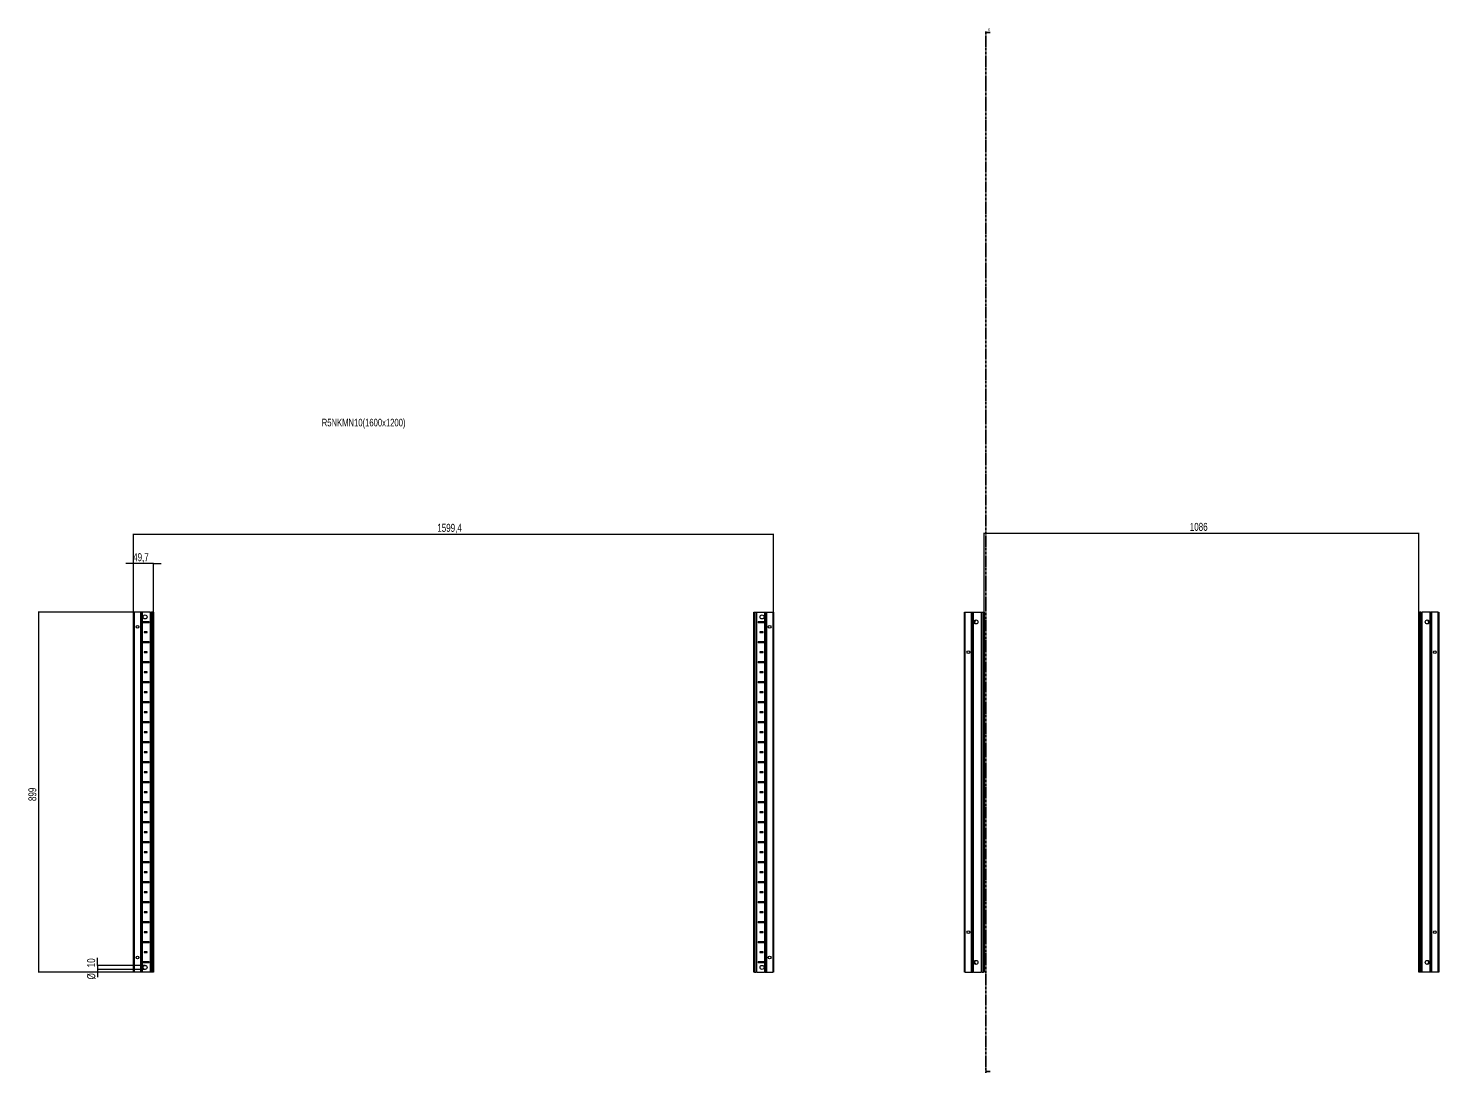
# Model space of a CAD drawing. Header units: millimetres. Extents: x -199 to 5683, y -2447 to 1507.
# Drawn here: x -199 to 3326, y -1104 to 1507 of the extents above; entities that cross this region are included whole.
import ezdxf

# ---------------------------------------------------------------- set-up
doc = ezdxf.new("R2010")
doc.units = ezdxf.units.MM
doc.linetypes.add('CENTER', pattern=[10.16, 6.35, -1.27, 1.27, -1.27])
doc.layers.add('FORMAT', color=7, linetype='Continuous')
doc.styles.add('SLDTEXTSTYLE0', font='TXT', dxfattribs={"width": 0.75})
doc.dimstyles.new('SLDDIMSTYLE0', dxfattribs={"dimtxt": 20, "dimasz": 10, "dimexe": 0, "dimexo": 0.0625, "dimgap": 5, "dimtad": 2, "dimdec": 1, "dimrnd": 1e-09, "dimzin": 12, "dimdsep": 46, "dimtxsty": 'SLDTEXTSTYLE0', "dimsah": 1, "dimcen": 0.09, "dimadec": 0, "dimazin": 3, "dimtfac": 1, "dimtofl": 0, "dimtmove": 0, "dimatfit": 3, "dimfxl": 0, "dimfrac": 2, "dimtolj": 1, "dimtzin": 12, "dimarcsym": 0})
doc.dimstyles.new('SLDDIMSTYLE1', dxfattribs={"dimtxt": 20, "dimasz": 10, "dimexe": 0, "dimexo": 0.0625, "dimgap": 5, "dimtad": 2, "dimdec": 1, "dimrnd": 1e-09, "dimzin": 12, "dimdsep": 46, "dimtxsty": 'SLDTEXTSTYLE0', "dimsah": 1, "dimcen": 0.09, "dimadec": 0, "dimazin": 3, "dimtfac": 1, "dimtmove": 0, "dimatfit": 0, "dimfxl": 0, "dimfrac": 2, "dimtolj": 1, "dimtzin": 12, "dimarcsym": 0})

# ---------------------------------------------------------------- blocks, each defined once
blk = doc.blocks.new('_D')
at = {"layer": 'FORMAT'}
for p, q in [((86.4, 47.2), (-174.2, 47.2)), ((-173.2, 47.2), (-173.2, -851.8)), ((86.4, -851.8), (-174.2, -851.8))]:
    blk.add_line(p, q, dxfattribs=at)
for points in [[(-173.2, 47.2), (-174.7, 37.2), (-171.6, 37.2)], [(-173.2, -851.8), (-171.6, -841.8), (-174.7, -841.8)]]:
    blk.add_solid(points, dxfattribs=at)
at = {"layer": 'FORMAT', "insert": (-198.9, -424.5), "char_height": 20, "attachment_point": 1, "rotation": 90, "style": 'SLDTEXTSTYLE0'}
blk.add_mtext('899', dxfattribs=at)
blk = doc.blocks.new('_D_1')
at = {"layer": 'FORMAT'}
for p, q in [((64, 47.2), (64, 243.6)), ((64, 242.6), (1663.4, 242.6)), ((1663.4, 47.2), (1663.4, 243.6))]:
    blk.add_line(p, q, dxfattribs=at)
for points in [[(64, 242.6), (74, 241.1), (74, 244.2)], [(1663.4, 242.6), (1653.4, 244.2), (1653.4, 241.1)]]:
    blk.add_solid(points, dxfattribs=at)
at = {"layer": 'FORMAT', "insert": (823, 268.4), "char_height": 20, "attachment_point": 1, "style": 'SLDTEXTSTYLE0'}
blk.add_mtext('1599,4', dxfattribs=at)
blk = doc.blocks.new('_D_2')
at = {"layer": 'FORMAT'}
for p, q in [((64, 169.2), (44.7, 169.2)), ((64, 47.2), (64, 170.2)), ((113.7, 169.2), (64, 169.2)), ((113.7, 47.2), (113.7, 170.2)), ((113.7, 169.2), (132.9, 169.2))]:
    blk.add_line(p, q, dxfattribs=at)
for points in [[(64, 169.2), (54, 170.7), (54, 167.7)], [(113.7, 169.2), (123.7, 167.7), (123.7, 170.7)]]:
    blk.add_solid(points, dxfattribs=at)
at = {"layer": 'FORMAT', "insert": (63, 195), "char_height": 20, "attachment_point": 1, "style": 'SLDTEXTSTYLE0'}
blk.add_mtext('49,7', dxfattribs=at)
blk = doc.blocks.new('_D_3')
at = {"layer": 'FORMAT'}
for p, q in [((92.8, -835.3), (-27, -835.3)), ((92.8, -845.3), (-27, -845.3)), ((-26, -835.3), (-26, -816.1)), ((-26, -835.3), (-26, -845.3)), ((-26, -845.3), (-26, -864.5))]:
    blk.add_line(p, q, dxfattribs=at)
for points in [[(-26, -835.3), (-24.5, -825.3), (-27.6, -825.3)], [(-26, -845.3), (-27.6, -855.3), (-24.5, -855.3)]]:
    blk.add_solid(points, dxfattribs=at)
at = {"layer": 'FORMAT', "char_height": 20, "attachment_point": 1, "rotation": 90, "style": 'SLDTEXTSTYLE0'}
for s, insert in [('10', (-52.1, -840)), ('%%c', (-51.8, -870.2))]:
    blk.add_mtext(s, dxfattribs=dict(at, insert=insert))
blk = doc.blocks.new('_D_4')
at = {"layer": 'FORMAT'}
for p, q in [((2190, 47.2), (2190, 246)), ((2190, 245), (3276, 245)), ((3276, 47.2), (3276, 246))]:
    blk.add_line(p, q, dxfattribs=at)
for points in [[(2190, 245), (2200, 243.5), (2200, 246.5)], [(3276, 245), (3266, 246.5), (3266, 243.5)]]:
    blk.add_solid(points, dxfattribs=at)
at = {"layer": 'FORMAT', "insert": (2703.4, 270.8), "char_height": 20, "attachment_point": 1, "style": 'SLDTEXTSTYLE0'}
blk.add_mtext('1086', dxfattribs=at)

msp = doc.modelspace()

# ---------------------------------------------------------------- linework, layer by layer
at = {"color": 7, "linetype": 'CENTER', "lineweight": 35}
msp.add_line((2193.73, 1499.09), (2193.73, -1103.67), dxfattribs=at)
at = {"color": 7, "linetype": 'Continuous', "lineweight": 35}
for p, q in [((2204.37, 1496.09), (2193.73, 1496.09)), ((2204.37, -1100.67), (2193.73, -1100.67))]:
    msp.add_line(p, q, dxfattribs=at)
at = {"color": 7, "linetype": 'Continuous', "lineweight": 25}
for p, q in [((63.98, -851.79), (63.98, 47.21)), ((63.98, 47.21), (65.98, 47.21)), ((81.33, 47.21), (65.98, 47.21)), ((81.33, 47.21), (81.98, 47.21)), ((81.98, -851.79), (81.98, 47.21)), ((81.98, 47.21), (82.56, 47.21)), ((83.77, 47.21), (82.56, 47.21)), ((83.77, -851.79), (83.77, 47.21)), ((83.8, 47.21), (83.77, 47.21)), ((83.8, -851.79), (83.8, 47.21)), ((85.01, 47.21), (83.8, 47.21)), ((85.01, 47.21), (86.42, 47.21)), ((105.83, 47.21), (86.42, 47.21)), ((105.83, 47.21), (106.48, 47.21)), ((106.48, -851.79), (106.48, 47.21)), ((106.48, 47.21), (108.48, 47.21)), ((111.68, 47.21), (108.48, 47.21)), ((111.68, 47.21), (113.68, 47.21)), ((113.68, 47.21), (113.68, -851.79)), ((1613.68, -851.79), (1613.68, 47.21)), ((1613.68, 47.21), (1615.68, 47.21)), ((1615.68, 47.21), (1618.88, 47.21)), ((1618.88, 47.21), (1620.88, 47.21)), ((1620.88, 47.21), (1620.88, -851.79)), ((1620.88, 47.21), (1621.53, 47.21)), ((1621.53, 47.21), (1640.93, 47.21)), ((1640.93, 47.21), (1642.34, 47.21)), ((1642.34, 47.21), (1643.55, 47.21)), ((1643.55, 47.21), (1643.55, -851.79)), ((1643.55, 47.21), (1643.58, 47.21)), ((1643.58, 47.21), (1643.58, -851.79)), ((1643.58, 47.21), (1644.79, 47.21)), ((1644.79, 47.21), (1645.38, 47.21)), ((1645.38, 47.21), (1645.38, -851.79)), ((1645.38, 47.21), (1646.03, 47.21)), ((1646.03, 47.21), (1661.38, 47.21)), ((1661.38, 47.21), (1663.38, 47.21)), ((1663.38, 47.21), (1663.38, -851.79)), ((2140.3, -851.79), (2140.3, 47.21)), ((2140.3, 47.21), (2142.3, 47.21)), ((2142.3, 47.21), (2157.65, 47.21)), ((2157.65, 47.21), (2158.3, 47.21)), ((2158.3, 23.46), (2158.3, 47.21)), ((2158.3, 47.21), (2158.88, 47.21)), ((2158.88, 47.21), (2160.09, 47.21)), ((2160.09, 47.21), (2160.09, -851.79)), ((2160.09, 47.21), (2160.12, 47.21)), ((2160.12, 47.21), (2160.12, -851.79)), ((2160.12, 47.21), (2161.33, 47.21)), ((2161.33, 47.21), (2162.74, 47.21)), ((2162.74, 47.21), (2182.15, 47.21)), ((2182.15, 47.21), (2182.8, 47.21)), ((2182.8, -851.79), (2182.8, 47.21)), ((2182.8, 47.21), (2184.8, 47.21)), ((2184.8, 47.21), (2188, 47.21)), ((2188, 47.21), (2190, 47.21)), ((2190, 47.21), (2190, -851.79)), ((3276, -851.79), (3276, 47.21)), ((3276, 47.21), (3278, 47.21)), ((3281.2, 47.21), (3278, 47.21)), ((3281.2, 47.21), (3283.2, 47.21)), ((3283.2, 47.21), (3283.2, -851.79)), ((3283.2, 47.21), (3283.85, 47.21)), ((3303.25, 47.21), (3283.85, 47.21)), ((3303.25, 47.21), (3304.66, 47.21)), ((3305.87, 47.21), (3304.66, 47.21)), ((3305.87, -851.79), (3305.87, 47.21)), ((3305.9, 47.21), (3305.87, 47.21)), ((3305.9, -851.79), (3305.9, 47.21)), ((3307.11, 47.21), (3305.9, 47.21)), ((3307.11, 47.21), (3307.7, 47.21)), ((3307.7, 47.21), (3307.7, 23.46)), ((3307.7, 47.21), (3308.35, 47.21)), ((3323.7, 47.21), (3308.35, 47.21)), ((3323.7, 47.21), (3325.7, 47.21)), ((3325.7, 47.21), (3325.7, -851.79)), ((85.93, 23.35), (85.93, 22.06)), ((86.58, 22.71), (85.93, 23.35)), ((86.58, 22.71), (85.93, 22.06)), ((102.83, 23.46), (86.42, 23.46)), ((86.42, 21.96), (102.83, 21.96)), ((102.08, 22.71), (86.58, 22.71)), ((102.08, 22.71), (102.83, 23.46)), ((102.08, 22.71), (102.83, 21.96)), ((102.83, 21.96), (102.83, 23.46)), ((1625.28, 22.71), (1624.53, 23.46)), ((1640.93, 23.46), (1624.53, 23.46)), ((1624.53, 23.46), (1624.53, 21.96)), ((1625.28, 22.71), (1624.53, 21.96)), ((1624.53, 21.96), (1640.93, 21.96)), ((1625.28, 22.71), (1640.78, 22.71)), ((1640.78, 22.71), (1641.42, 23.35)), ((1640.78, 22.71), (1641.42, 22.06)), ((1641.42, 22.06), (1641.42, 23.35)), ((2158.36, 23.35), (2158.3, 23.46)), ((2158.3, 23.46), (2158.3, 21.96)), ((2158.3, 21.96), (2158.36, 22.06)), ((2158.3, -26.54), (2158.3, 21.96)), ((2158.36, 22.06), (2158.36, 23.35)), ((2168.35, 27.73), (2168.35, 28.14)), ((3297.65, 28.14), (3297.65, 27.73)), ((3307.7, 23.46), (3307.63, 23.35)), ((3307.63, 23.35), (3307.63, 22.06)), ((3307.63, 22.06), (3307.7, 21.96)), ((3307.7, 21.96), (3307.7, 23.46)), ((3307.7, 21.96), (3307.7, -26.54)), ((85.93, -26.65), (85.93, -27.94)), ((86.58, -27.29), (85.93, -26.65)), ((86.58, -27.29), (85.93, -27.94)), ((102.83, -26.54), (86.42, -26.54)), ((86.42, -28.04), (102.83, -28.04)), ((102.08, -27.29), (86.58, -27.29)), ((98.33, -1.54), (90.33, -1.54)), ((90.33, -1.54), (90.33, -3.04)), ((91.08, -2.29), (90.33, -1.54)), ((91.08, -2.29), (90.33, -3.04)), ((90.33, -3.04), (98.33, -3.04)), ((97.58, -2.29), (91.08, -2.29)), ((97.58, -2.29), (98.33, -1.54)), ((97.58, -2.29), (98.33, -3.04)), ((98.33, -3.04), (98.33, -1.54)), ((102.08, -27.29), (102.83, -26.54)), ((102.08, -27.29), (102.83, -28.04)), ((102.83, -28.04), (102.83, -26.54)), ((1625.28, -27.29), (1624.53, -26.54)), ((1640.93, -26.54), (1624.53, -26.54)), ((1624.53, -26.54), (1624.53, -28.04)), ((1625.28, -27.29), (1624.53, -28.04)), ((1624.53, -28.04), (1640.93, -28.04)), ((1625.28, -27.29), (1640.78, -27.29)), ((1629.78, -2.29), (1629.03, -1.54)), ((1629.03, -1.54), (1629.03, -3.04)), ((1637.03, -1.54), (1629.03, -1.54)), ((1629.78, -2.29), (1629.03, -3.04)), ((1629.03, -3.04), (1637.03, -3.04)), ((1629.78, -2.29), (1636.28, -2.29)), ((1636.28, -2.29), (1637.03, -1.54)), ((1636.28, -2.29), (1637.03, -3.04)), ((1637.03, -3.04), (1637.03, -1.54)), ((1640.78, -27.29), (1641.42, -26.65)), ((1640.78, -27.29), (1641.42, -27.94)), ((1641.42, -27.94), (1641.42, -26.65)), ((2158.36, -26.65), (2158.3, -26.54)), ((2158.3, -26.54), (2158.3, -28.04)), ((2158.3, -28.04), (2158.36, -27.94)), ((2158.3, -76.54), (2158.3, -28.04)), ((2158.36, -27.94), (2158.36, -26.65)), ((3307.7, -26.54), (3307.63, -26.65)), ((3307.63, -26.65), (3307.63, -27.94)), ((3307.63, -27.94), (3307.7, -28.04)), ((3307.7, -28.04), (3307.7, -26.54)), ((3307.7, -28.04), (3307.7, -76.54)), ((98.33, -51.54), (90.33, -51.54)), ((90.33, -51.54), (90.33, -53.04)), ((91.08, -52.29), (90.33, -51.54)), ((91.08, -52.29), (90.33, -53.04)), ((90.33, -53.04), (98.33, -53.04)), ((97.58, -52.29), (91.08, -52.29)), ((97.58, -52.29), (98.33, -51.54)), ((97.58, -52.29), (98.33, -53.04)), ((98.33, -53.04), (98.33, -51.54)), ((1629.78, -52.29), (1629.03, -51.54)), ((1637.03, -51.54), (1629.03, -51.54)), ((1629.03, -51.54), (1629.03, -53.04)), ((1629.78, -52.29), (1629.03, -53.04)), ((1629.03, -53.04), (1637.03, -53.04)), ((1629.78, -52.29), (1636.28, -52.29)), ((1636.28, -52.29), (1637.03, -51.54)), ((1636.28, -52.29), (1637.03, -53.04)), ((1637.03, -53.04), (1637.03, -51.54)), ((85.93, -76.65), (85.93, -77.94)), ((86.58, -77.29), (85.93, -76.65)), ((86.58, -77.29), (85.93, -77.94)), ((102.83, -76.54), (86.42, -76.54)), ((86.42, -78.04), (102.83, -78.04)), ((102.08, -77.29), (86.58, -77.29)), ((98.33, -101.54), (90.33, -101.54)), ((90.33, -101.54), (90.33, -103.04)), ((91.08, -102.29), (90.33, -101.54)), ((91.08, -102.29), (90.33, -103.04)), ((90.33, -103.04), (98.33, -103.04)), ((97.58, -102.29), (91.08, -102.29)), ((97.58, -102.29), (98.33, -101.54)), ((97.58, -102.29), (98.33, -103.04)), ((98.33, -103.04), (98.33, -101.54)), ((102.08, -77.29), (102.83, -76.54)), ((102.08, -77.29), (102.83, -78.04)), ((102.83, -78.04), (102.83, -76.54)), ((1625.28, -77.29), (1624.53, -76.54)), ((1640.93, -76.54), (1624.53, -76.54)), ((1624.53, -76.54), (1624.53, -78.04)), ((1625.28, -77.29), (1624.53, -78.04)), ((1624.53, -78.04), (1640.93, -78.04)), ((1625.28, -77.29), (1640.78, -77.29)), ((1629.78, -102.29), (1629.03, -101.54)), ((1637.03, -101.54), (1629.03, -101.54)), ((1629.03, -101.54), (1629.03, -103.04)), ((1629.78, -102.29), (1629.03, -103.04)), ((1629.03, -103.04), (1637.03, -103.04)), ((1629.78, -102.29), (1636.28, -102.29)), ((1636.28, -102.29), (1637.03, -101.54)), ((1636.28, -102.29), (1637.03, -103.04)), ((1637.03, -103.04), (1637.03, -101.54)), ((1640.78, -77.29), (1641.42, -76.65)), ((1640.78, -77.29), (1641.42, -77.94)), ((1641.42, -77.94), (1641.42, -76.65)), ((2158.36, -76.65), (2158.3, -76.54)), ((2158.3, -76.54), (2158.3, -78.04)), ((2158.3, -78.04), (2158.36, -77.94)), ((2158.3, -126.54), (2158.3, -78.04)), ((2158.36, -77.94), (2158.36, -76.65)), ((3307.7, -76.54), (3307.63, -76.65)), ((3307.63, -76.65), (3307.63, -77.94)), ((3307.63, -77.94), (3307.7, -78.04)), ((3307.7, -78.04), (3307.7, -76.54)), ((3307.7, -78.04), (3307.7, -126.54)), ((85.93, -126.65), (85.93, -127.94)), ((86.58, -127.29), (85.93, -126.65)), ((86.58, -127.29), (85.93, -127.94)), ((102.83, -126.54), (86.42, -126.54)), ((86.42, -128.04), (102.83, -128.04)), ((102.08, -127.29), (86.58, -127.29)), ((102.08, -127.29), (102.83, -126.54)), ((102.08, -127.29), (102.83, -128.04)), ((102.83, -128.04), (102.83, -126.54)), ((1625.28, -127.29), (1624.53, -126.54)), ((1640.93, -126.54), (1624.53, -126.54)), ((1624.53, -126.54), (1624.53, -128.04)), ((1625.28, -127.29), (1624.53, -128.04)), ((1624.53, -128.04), (1640.93, -128.04)), ((1625.28, -127.29), (1640.78, -127.29)), ((1640.78, -127.29), (1641.42, -126.65)), ((1640.78, -127.29), (1641.42, -127.94)), ((1641.42, -127.94), (1641.42, -126.65)), ((2158.36, -126.65), (2158.3, -126.54)), ((2158.3, -126.54), (2158.3, -128.04)), ((2158.3, -128.04), (2158.36, -127.94)), ((2158.3, -176.54), (2158.3, -128.04)), ((2158.36, -127.94), (2158.36, -126.65)), ((3307.7, -126.54), (3307.63, -126.65)), ((3307.63, -126.65), (3307.63, -127.94)), ((3307.63, -127.94), (3307.7, -128.04)), ((3307.7, -128.04), (3307.7, -126.54)), ((3307.7, -128.04), (3307.7, -176.54)), ((98.33, -151.54), (90.33, -151.54)), ((90.33, -151.54), (90.33, -153.04)), ((91.08, -152.29), (90.33, -151.54)), ((91.08, -152.29), (90.33, -153.04)), ((90.33, -153.04), (98.33, -153.04)), ((97.58, -152.29), (91.08, -152.29)), ((97.58, -152.29), (98.33, -151.54)), ((97.58, -152.29), (98.33, -153.04)), ((98.33, -153.04), (98.33, -151.54)), ((1629.78, -152.29), (1629.03, -151.54)), ((1637.03, -151.54), (1629.03, -151.54)), ((1629.03, -151.54), (1629.03, -153.04)), ((1629.78, -152.29), (1629.03, -153.04)), ((1629.03, -153.04), (1637.03, -153.04)), ((1629.78, -152.29), (1636.28, -152.29)), ((1636.28, -152.29), (1637.03, -151.54)), ((1636.28, -152.29), (1637.03, -153.04)), ((1637.03, -153.04), (1637.03, -151.54)), ((85.93, -176.65), (85.93, -177.94)), ((86.58, -177.29), (85.93, -176.65)), ((86.58, -177.29), (85.93, -177.94)), ((102.83, -176.54), (86.42, -176.54)), ((86.42, -178.04), (102.83, -178.04)), ((102.08, -177.29), (86.58, -177.29)), ((98.33, -201.54), (90.33, -201.54)), ((90.33, -201.54), (90.33, -203.04)), ((91.08, -202.29), (90.33, -201.54)), ((91.08, -202.29), (90.33, -203.04)), ((90.33, -203.04), (98.33, -203.04)), ((97.58, -202.29), (91.08, -202.29)), ((97.58, -202.29), (98.33, -201.54)), ((97.58, -202.29), (98.33, -203.04)), ((98.33, -203.04), (98.33, -201.54)), ((102.08, -177.29), (102.83, -176.54)), ((102.08, -177.29), (102.83, -178.04)), ((102.83, -178.04), (102.83, -176.54)), ((1625.28, -177.29), (1624.53, -176.54)), ((1640.93, -176.54), (1624.53, -176.54)), ((1624.53, -176.54), (1624.53, -178.04)), ((1625.28, -177.29), (1624.53, -178.04)), ((1624.53, -178.04), (1640.93, -178.04)), ((1625.28, -177.29), (1640.78, -177.29)), ((1637.03, -201.54), (1629.03, -201.54)), ((1629.03, -201.54), (1629.03, -203.04)), ((1629.78, -202.29), (1629.03, -201.54)), ((1629.78, -202.29), (1629.03, -203.04)), ((1629.03, -203.04), (1637.03, -203.04)), ((1629.78, -202.29), (1636.28, -202.29)), ((1636.28, -202.29), (1637.03, -201.54)), ((1636.28, -202.29), (1637.03, -203.04)), ((1637.03, -203.04), (1637.03, -201.54)), ((1640.78, -177.29), (1641.42, -176.65)), ((1640.78, -177.29), (1641.42, -177.94)), ((1641.42, -177.94), (1641.42, -176.65)), ((2158.36, -176.65), (2158.3, -176.54)), ((2158.3, -176.54), (2158.3, -178.04)), ((2158.3, -178.04), (2158.36, -177.94)), ((2158.3, -226.54), (2158.3, -178.04)), ((2158.36, -177.94), (2158.36, -176.65)), ((3307.7, -176.54), (3307.63, -176.65)), ((3307.63, -176.65), (3307.63, -177.94)), ((3307.63, -177.94), (3307.7, -178.04)), ((3307.7, -178.04), (3307.7, -176.54)), ((3307.7, -178.04), (3307.7, -226.54)), ((85.93, -226.65), (85.93, -227.94)), ((86.58, -227.29), (85.93, -226.65)), ((86.58, -227.29), (85.93, -227.94)), ((102.83, -226.54), (86.42, -226.54)), ((86.42, -228.04), (102.83, -228.04)), ((102.08, -227.29), (86.58, -227.29)), ((102.08, -227.29), (102.83, -226.54)), ((102.08, -227.29), (102.83, -228.04)), ((102.83, -228.04), (102.83, -226.54)), ((1640.93, -226.54), (1624.53, -226.54)), ((1624.53, -226.54), (1624.53, -228.04)), ((1625.28, -227.29), (1624.53, -226.54)), ((1625.28, -227.29), (1624.53, -228.04)), ((1624.53, -228.04), (1640.93, -228.04)), ((1625.28, -227.29), (1640.78, -227.29)), ((1640.78, -227.29), (1641.42, -226.65)), ((1640.78, -227.29), (1641.42, -227.94)), ((1641.42, -227.94), (1641.42, -226.65)), ((2158.36, -226.65), (2158.3, -226.54)), ((2158.3, -226.54), (2158.3, -228.04)), ((2158.3, -228.04), (2158.36, -227.94)), ((2158.3, -276.54), (2158.3, -228.04)), ((2158.36, -227.94), (2158.36, -226.65)), ((3307.7, -226.54), (3307.63, -226.65)), ((3307.63, -226.65), (3307.63, -227.94)), ((3307.63, -227.94), (3307.7, -228.04)), ((3307.7, -228.04), (3307.7, -226.54)), ((3307.7, -228.04), (3307.7, -276.54)), ((85.93, -276.65), (85.93, -277.94)), ((86.58, -277.29), (85.93, -276.65)), ((86.58, -277.29), (85.93, -277.94)), ((102.83, -276.54), (86.42, -276.54)), ((86.42, -278.04), (102.83, -278.04)), ((102.08, -277.29), (86.58, -277.29)), ((98.33, -251.54), (90.33, -251.54)), ((90.33, -251.54), (90.33, -253.04)), ((91.08, -252.29), (90.33, -251.54)), ((91.08, -252.29), (90.33, -253.04)), ((90.33, -253.04), (98.33, -253.04)), ((97.58, -252.29), (91.08, -252.29)), ((97.58, -252.29), (98.33, -251.54)), ((97.58, -252.29), (98.33, -253.04)), ((98.33, -253.04), (98.33, -251.54)), ((102.08, -277.29), (102.83, -276.54)), ((102.08, -277.29), (102.83, -278.04)), ((102.83, -278.04), (102.83, -276.54)), ((1640.93, -276.54), (1624.53, -276.54)), ((1624.53, -276.54), (1624.53, -278.04)), ((1625.28, -277.29), (1624.53, -276.54)), ((1625.28, -277.29), (1624.53, -278.04)), ((1624.53, -278.04), (1640.93, -278.04)), ((1625.28, -277.29), (1640.78, -277.29)), ((1637.03, -251.54), (1629.03, -251.54)), ((1629.03, -251.54), (1629.03, -253.04)), ((1629.78, -252.29), (1629.03, -251.54)), ((1629.78, -252.29), (1629.03, -253.04)), ((1629.03, -253.04), (1637.03, -253.04)), ((1629.78, -252.29), (1636.28, -252.29)), ((1636.28, -252.29), (1637.03, -251.54)), ((1636.28, -252.29), (1637.03, -253.04)), ((1637.03, -253.04), (1637.03, -251.54)), ((1640.78, -277.29), (1641.42, -276.65)), ((1640.78, -277.29), (1641.42, -277.94)), ((1641.42, -277.94), (1641.42, -276.65)), ((2158.36, -276.65), (2158.3, -276.54)), ((2158.3, -276.54), (2158.3, -278.04)), ((2158.3, -278.04), (2158.36, -277.94)), ((2158.3, -326.54), (2158.3, -278.04)), ((2158.36, -277.94), (2158.36, -276.65)), ((3307.7, -276.54), (3307.63, -276.65)), ((3307.63, -276.65), (3307.63, -277.94)), ((3307.63, -277.94), (3307.7, -278.04)), ((3307.7, -278.04), (3307.7, -276.54)), ((3307.7, -278.04), (3307.7, -326.54)), ((98.33, -301.54), (90.33, -301.54)), ((90.33, -301.54), (90.33, -303.04)), ((91.08, -302.29), (90.33, -301.54)), ((91.08, -302.29), (90.33, -303.04)), ((90.33, -303.04), (98.33, -303.04)), ((97.58, -302.29), (91.08, -302.29)), ((97.58, -302.29), (98.33, -301.54)), ((97.58, -302.29), (98.33, -303.04)), ((98.33, -303.04), (98.33, -301.54)), ((1637.03, -301.54), (1629.03, -301.54)), ((1629.03, -301.54), (1629.03, -303.04)), ((1629.78, -302.29), (1629.03, -301.54)), ((1629.78, -302.29), (1629.03, -303.04)), ((1629.03, -303.04), (1637.03, -303.04)), ((1629.78, -302.29), (1636.28, -302.29)), ((1636.28, -302.29), (1637.03, -301.54)), ((1636.28, -302.29), (1637.03, -303.04)), ((1637.03, -303.04), (1637.03, -301.54)), ((85.93, -326.65), (85.93, -327.94)), ((86.58, -327.29), (85.93, -326.65)), ((86.58, -327.29), (85.93, -327.94)), ((102.83, -326.54), (86.42, -326.54)), ((86.42, -328.04), (102.83, -328.04)), ((102.08, -327.29), (86.58, -327.29)), ((98.33, -351.54), (90.33, -351.54)), ((90.33, -351.54), (90.33, -353.04)), ((91.08, -352.29), (90.33, -351.54)), ((91.08, -352.29), (90.33, -353.04)), ((97.58, -352.29), (91.08, -352.29)), ((97.58, -352.29), (98.33, -351.54)), ((97.58, -352.29), (98.33, -353.04)), ((98.33, -353.04), (98.33, -351.54)), ((102.08, -327.29), (102.83, -326.54)), ((102.08, -327.29), (102.83, -328.04)), ((102.83, -328.04), (102.83, -326.54)), ((1640.93, -326.54), (1624.53, -326.54)), ((1624.53, -326.54), (1624.53, -328.04)), ((1625.28, -327.29), (1624.53, -326.54)), ((1625.28, -327.29), (1624.53, -328.04)), ((1624.53, -328.04), (1640.93, -328.04)), ((1625.28, -327.29), (1640.78, -327.29)), ((1637.03, -351.54), (1629.03, -351.54)), ((1629.03, -351.54), (1629.03, -353.04)), ((1629.78, -352.29), (1629.03, -351.54)), ((1629.78, -352.29), (1629.03, -353.04)), ((1629.78, -352.29), (1636.28, -352.29)), ((1636.28, -352.29), (1637.03, -351.54)), ((1636.28, -352.29), (1637.03, -353.04)), ((1637.03, -353.04), (1637.03, -351.54)), ((1640.78, -327.29), (1641.42, -326.65)), ((1640.78, -327.29), (1641.42, -327.94)), ((1641.42, -327.94), (1641.42, -326.65)), ((2158.36, -326.65), (2158.3, -326.54)), ((2158.3, -326.54), (2158.3, -328.04)), ((2158.3, -328.04), (2158.36, -327.94)), ((2158.3, -376.54), (2158.3, -328.04)), ((2158.36, -327.94), (2158.36, -326.65)), ((3307.7, -326.54), (3307.63, -326.65)), ((3307.63, -326.65), (3307.63, -327.94)), ((3307.63, -327.94), (3307.7, -328.04)), ((3307.7, -328.04), (3307.7, -326.54)), ((3307.7, -328.04), (3307.7, -376.54)), ((85.93, -376.65), (85.93, -377.94)), ((86.58, -377.29), (85.93, -376.65)), ((86.58, -377.29), (85.93, -377.94)), ((102.83, -376.54), (86.42, -376.54)), ((86.42, -378.04), (102.83, -378.04)), ((102.08, -377.29), (86.58, -377.29)), ((90.33, -353.04), (98.33, -353.04)), ((102.08, -377.29), (102.83, -376.54)), ((102.08, -377.29), (102.83, -378.04)), ((102.83, -378.04), (102.83, -376.54)), ((1640.93, -376.54), (1624.53, -376.54)), ((1624.53, -376.54), (1624.53, -378.04)), ((1625.28, -377.29), (1624.53, -376.54)), ((1625.28, -377.29), (1624.53, -378.04)), ((1624.53, -378.04), (1640.93, -378.04)), ((1625.28, -377.29), (1640.78, -377.29)), ((1629.03, -353.04), (1637.03, -353.04)), ((1640.78, -377.29), (1641.42, -376.65)), ((1640.78, -377.29), (1641.42, -377.94)), ((1641.42, -377.94), (1641.42, -376.65)), ((2158.36, -376.65), (2158.3, -376.54)), ((2158.3, -376.54), (2158.3, -378.04)), ((2158.3, -378.04), (2158.36, -377.94)), ((2158.3, -426.54), (2158.3, -378.04)), ((2158.36, -377.94), (2158.36, -376.65)), ((3307.7, -376.54), (3307.63, -376.65)), ((3307.63, -376.65), (3307.63, -377.94)), ((3307.63, -377.94), (3307.7, -378.04)), ((3307.7, -378.04), (3307.7, -376.54)), ((3307.7, -378.04), (3307.7, -426.54)), ((98.33, -401.54), (90.33, -401.54)), ((90.33, -401.54), (90.33, -403.04)), ((91.08, -402.29), (90.33, -401.54)), ((91.08, -402.29), (90.33, -403.04)), ((90.33, -403.04), (98.33, -403.04)), ((97.58, -402.29), (91.08, -402.29)), ((97.58, -402.29), (98.33, -401.54)), ((97.58, -402.29), (98.33, -403.04)), ((98.33, -403.04), (98.33, -401.54)), ((1637.03, -401.54), (1629.03, -401.54)), ((1629.03, -401.54), (1629.03, -403.04)), ((1629.78, -402.29), (1629.03, -401.54)), ((1629.78, -402.29), (1629.03, -403.04)), ((1629.03, -403.04), (1637.03, -403.04)), ((1629.78, -402.29), (1636.28, -402.29)), ((1636.28, -402.29), (1637.03, -401.54)), ((1636.28, -402.29), (1637.03, -403.04)), ((1637.03, -403.04), (1637.03, -401.54)), ((85.93, -426.65), (85.93, -427.94)), ((86.58, -427.29), (85.93, -426.65)), ((86.58, -427.29), (85.93, -427.94)), ((102.83, -426.54), (86.42, -426.54)), ((86.42, -428.04), (102.83, -428.04)), ((102.08, -427.29), (86.58, -427.29)), ((98.33, -451.54), (90.33, -451.54)), ((90.33, -451.54), (90.33, -453.04)), ((91.08, -452.29), (90.33, -451.54)), ((91.08, -452.29), (90.33, -453.04)), ((90.33, -453.04), (98.33, -453.04)), ((97.58, -452.29), (91.08, -452.29)), ((97.58, -452.29), (98.33, -451.54)), ((97.58, -452.29), (98.33, -453.04)), ((98.33, -453.04), (98.33, -451.54)), ((102.08, -427.29), (102.83, -426.54)), ((102.08, -427.29), (102.83, -428.04)), ((102.83, -428.04), (102.83, -426.54)), ((1640.93, -426.54), (1624.53, -426.54)), ((1624.53, -426.54), (1624.53, -428.04)), ((1625.28, -427.29), (1624.53, -426.54)), ((1625.28, -427.29), (1624.53, -428.04)), ((1624.53, -428.04), (1640.93, -428.04)), ((1625.28, -427.29), (1640.78, -427.29)), ((1637.03, -451.54), (1629.03, -451.54)), ((1629.03, -451.54), (1629.03, -453.04)), ((1629.78, -452.29), (1629.03, -451.54)), ((1629.78, -452.29), (1629.03, -453.04)), ((1629.03, -453.04), (1637.03, -453.04)), ((1629.78, -452.29), (1636.28, -452.29)), ((1636.28, -452.29), (1637.03, -451.54)), ((1636.28, -452.29), (1637.03, -453.04)), ((1637.03, -453.04), (1637.03, -451.54)), ((1640.78, -427.29), (1641.42, -426.65)), ((1640.78, -427.29), (1641.42, -427.94)), ((1641.42, -427.94), (1641.42, -426.65)), ((2158.36, -426.65), (2158.3, -426.54)), ((2158.3, -426.54), (2158.3, -428.04)), ((2158.3, -428.04), (2158.36, -427.94)), ((2158.3, -476.54), (2158.3, -428.04)), ((2158.36, -427.94), (2158.36, -426.65)), ((3307.7, -426.54), (3307.63, -426.65)), ((3307.63, -426.65), (3307.63, -427.94)), ((3307.63, -427.94), (3307.7, -428.04)), ((3307.7, -428.04), (3307.7, -426.54)), ((3307.7, -428.04), (3307.7, -476.54)), ((85.93, -476.65), (85.93, -477.94)), ((86.58, -477.29), (85.93, -476.65)), ((86.58, -477.29), (85.93, -477.94)), ((102.83, -476.54), (86.42, -476.54)), ((86.42, -478.04), (102.83, -478.04)), ((102.08, -477.29), (86.58, -477.29)), ((102.08, -477.29), (102.83, -476.54)), ((102.08, -477.29), (102.83, -478.04)), ((102.83, -478.04), (102.83, -476.54)), ((1640.93, -476.54), (1624.53, -476.54)), ((1624.53, -476.54), (1624.53, -478.04)), ((1625.28, -477.29), (1624.53, -476.54)), ((1625.28, -477.29), (1624.53, -478.04)), ((1624.53, -478.04), (1640.93, -478.04)), ((1625.28, -477.29), (1640.78, -477.29)), ((1640.78, -477.29), (1641.42, -476.65)), ((1640.78, -477.29), (1641.42, -477.94)), ((1641.42, -477.94), (1641.42, -476.65)), ((2158.36, -476.65), (2158.3, -476.54)), ((2158.3, -476.54), (2158.3, -478.04)), ((2158.3, -478.04), (2158.36, -477.94)), ((2158.3, -526.54), (2158.3, -478.04)), ((2158.36, -477.94), (2158.36, -476.65)), ((3307.7, -476.54), (3307.63, -476.65)), ((3307.63, -476.65), (3307.63, -477.94)), ((3307.63, -477.94), (3307.7, -478.04)), ((3307.7, -478.04), (3307.7, -476.54)), ((3307.7, -478.04), (3307.7, -526.54)), ((85.93, -526.65), (85.93, -527.94)), ((86.58, -527.29), (85.93, -526.65)), ((86.58, -527.29), (85.93, -527.94)), ((102.83, -526.54), (86.42, -526.54)), ((86.42, -528.04), (102.83, -528.04)), ((102.08, -527.29), (86.58, -527.29)), ((98.33, -501.54), (90.33, -501.54)), ((90.33, -501.54), (90.33, -503.04)), ((91.08, -502.29), (90.33, -501.54)), ((91.08, -502.29), (90.33, -503.04)), ((90.33, -503.04), (98.33, -503.04)), ((97.58, -502.29), (91.08, -502.29)), ((97.58, -502.29), (98.33, -501.54)), ((97.58, -502.29), (98.33, -503.04)), ((98.33, -503.04), (98.33, -501.54)), ((102.08, -527.29), (102.83, -526.54)), ((102.08, -527.29), (102.83, -528.04)), ((102.83, -528.04), (102.83, -526.54)), ((1640.93, -526.54), (1624.53, -526.54)), ((1624.53, -526.54), (1624.53, -528.04)), ((1625.28, -527.29), (1624.53, -526.54)), ((1625.28, -527.29), (1624.53, -528.04)), ((1624.53, -528.04), (1640.93, -528.04)), ((1625.28, -527.29), (1640.78, -527.29)), ((1637.03, -501.54), (1629.03, -501.54)), ((1629.03, -501.54), (1629.03, -503.04)), ((1629.78, -502.29), (1629.03, -501.54)), ((1629.78, -502.29), (1629.03, -503.04)), ((1629.03, -503.04), (1637.03, -503.04)), ((1629.78, -502.29), (1636.28, -502.29)), ((1636.28, -502.29), (1637.03, -501.54)), ((1636.28, -502.29), (1637.03, -503.04)), ((1637.03, -503.04), (1637.03, -501.54)), ((1640.78, -527.29), (1641.42, -526.65)), ((1640.78, -527.29), (1641.42, -527.94)), ((1641.42, -527.94), (1641.42, -526.65)), ((2158.36, -526.65), (2158.3, -526.54)), ((2158.3, -526.54), (2158.3, -528.04)), ((2158.3, -528.04), (2158.36, -527.94)), ((2158.3, -576.54), (2158.3, -528.04)), ((2158.36, -527.94), (2158.36, -526.65)), ((3307.7, -526.54), (3307.63, -526.65)), ((3307.63, -526.65), (3307.63, -527.94)), ((3307.63, -527.94), (3307.7, -528.04)), ((3307.7, -528.04), (3307.7, -526.54)), ((3307.7, -528.04), (3307.7, -576.54)), ((98.33, -551.54), (90.33, -551.54)), ((90.33, -551.54), (90.33, -553.04)), ((91.08, -552.29), (90.33, -551.54)), ((91.08, -552.29), (90.33, -553.04)), ((90.33, -553.04), (98.33, -553.04)), ((97.58, -552.29), (91.08, -552.29)), ((97.58, -552.29), (98.33, -551.54)), ((97.58, -552.29), (98.33, -553.04)), ((98.33, -553.04), (98.33, -551.54)), ((1637.03, -551.54), (1629.03, -551.54)), ((1629.03, -551.54), (1629.03, -553.04)), ((1629.78, -552.29), (1629.03, -551.54)), ((1629.78, -552.29), (1629.03, -553.04)), ((1629.03, -553.04), (1637.03, -553.04)), ((1629.78, -552.29), (1636.28, -552.29)), ((1636.28, -552.29), (1637.03, -551.54)), ((1636.28, -552.29), (1637.03, -553.04)), ((1637.03, -553.04), (1637.03, -551.54)), ((85.93, -576.65), (85.93, -577.94)), ((86.58, -577.29), (85.93, -576.65)), ((86.58, -577.29), (85.93, -577.94)), ((102.83, -576.54), (86.42, -576.54)), ((86.42, -578.04), (102.83, -578.04)), ((102.08, -577.29), (86.58, -577.29)), ((102.08, -577.29), (102.83, -576.54)), ((102.08, -577.29), (102.83, -578.04)), ((102.83, -578.04), (102.83, -576.54)), ((1640.93, -576.54), (1624.53, -576.54)), ((1624.53, -576.54), (1624.53, -578.04)), ((1625.28, -577.29), (1624.53, -576.54)), ((1625.28, -577.29), (1624.53, -578.04)), ((1624.53, -578.04), (1640.93, -578.04)), ((1625.28, -577.29), (1640.78, -577.29)), ((1640.78, -577.29), (1641.42, -576.65)), ((1640.78, -577.29), (1641.42, -577.94)), ((1641.42, -577.94), (1641.42, -576.65)), ((2158.36, -576.65), (2158.3, -576.54)), ((2158.3, -576.54), (2158.3, -578.04)), ((2158.3, -578.04), (2158.36, -577.94)), ((2158.3, -626.54), (2158.3, -578.04)), ((2158.36, -577.94), (2158.36, -576.65)), ((3307.7, -576.54), (3307.63, -576.65)), ((3307.63, -576.65), (3307.63, -577.94)), ((3307.63, -577.94), (3307.7, -578.04)), ((3307.7, -578.04), (3307.7, -576.54)), ((3307.7, -578.04), (3307.7, -626.54)), ((85.93, -626.65), (85.93, -627.94)), ((86.58, -627.29), (85.93, -626.65)), ((86.58, -627.29), (85.93, -627.94)), ((102.83, -626.54), (86.42, -626.54)), ((86.42, -628.04), (102.83, -628.04)), ((102.08, -627.29), (86.58, -627.29)), ((98.33, -601.54), (90.33, -601.54)), ((90.33, -601.54), (90.33, -603.04)), ((91.08, -602.29), (90.33, -601.54)), ((91.08, -602.29), (90.33, -603.04)), ((90.33, -603.04), (98.33, -603.04)), ((97.58, -602.29), (91.08, -602.29)), ((97.58, -602.29), (98.33, -601.54)), ((97.58, -602.29), (98.33, -603.04)), ((98.33, -603.04), (98.33, -601.54)), ((102.08, -627.29), (102.83, -626.54)), ((102.08, -627.29), (102.83, -628.04)), ((102.83, -628.04), (102.83, -626.54)), ((1640.93, -626.54), (1624.53, -626.54)), ((1624.53, -626.54), (1624.53, -628.04)), ((1625.28, -627.29), (1624.53, -626.54)), ((1625.28, -627.29), (1624.53, -628.04)), ((1624.53, -628.04), (1640.93, -628.04)), ((1625.28, -627.29), (1640.78, -627.29)), ((1637.03, -601.54), (1629.03, -601.54)), ((1629.03, -601.54), (1629.03, -603.04)), ((1629.78, -602.29), (1629.03, -601.54)), ((1629.78, -602.29), (1629.03, -603.04)), ((1629.03, -603.04), (1637.03, -603.04)), ((1629.78, -602.29), (1636.28, -602.29)), ((1636.28, -602.29), (1637.03, -601.54)), ((1636.28, -602.29), (1637.03, -603.04)), ((1637.03, -603.04), (1637.03, -601.54)), ((1640.78, -627.29), (1641.42, -626.65)), ((1640.78, -627.29), (1641.42, -627.94)), ((1641.42, -627.94), (1641.42, -626.65)), ((2158.36, -626.65), (2158.3, -626.54)), ((2158.3, -626.54), (2158.3, -628.04)), ((2158.3, -628.04), (2158.36, -627.94)), ((2158.3, -676.54), (2158.3, -628.04)), ((2158.36, -627.94), (2158.36, -626.65)), ((3307.7, -626.54), (3307.63, -626.65)), ((3307.63, -626.65), (3307.63, -627.94)), ((3307.63, -627.94), (3307.7, -628.04)), ((3307.7, -628.04), (3307.7, -626.54)), ((3307.7, -628.04), (3307.7, -676.54)), ((98.33, -651.54), (90.33, -651.54)), ((90.33, -651.54), (90.33, -653.04)), ((91.08, -652.29), (90.33, -651.54)), ((91.08, -652.29), (90.33, -653.04)), ((90.33, -653.04), (98.33, -653.04)), ((97.58, -652.29), (91.08, -652.29)), ((97.58, -652.29), (98.33, -651.54)), ((97.58, -652.29), (98.33, -653.04)), ((98.33, -653.04), (98.33, -651.54)), ((1637.03, -651.54), (1629.03, -651.54)), ((1629.03, -651.54), (1629.03, -653.04)), ((1629.78, -652.29), (1629.03, -651.54)), ((1629.78, -652.29), (1629.03, -653.04)), ((1629.03, -653.04), (1637.03, -653.04)), ((1629.78, -652.29), (1636.28, -652.29)), ((1636.28, -652.29), (1637.03, -651.54)), ((1636.28, -652.29), (1637.03, -653.04)), ((1637.03, -653.04), (1637.03, -651.54)), ((85.93, -676.65), (85.93, -677.94)), ((86.58, -677.29), (85.93, -676.65)), ((86.58, -677.29), (85.93, -677.94)), ((102.83, -676.54), (86.42, -676.54)), ((86.42, -678.04), (102.83, -678.04)), ((102.08, -677.29), (86.58, -677.29)), ((98.33, -701.54), (90.33, -701.54)), ((90.33, -701.54), (90.33, -703.04)), ((91.08, -702.29), (90.33, -701.54)), ((91.08, -702.29), (90.33, -703.04)), ((90.33, -703.04), (98.33, -703.04)), ((97.58, -702.29), (91.08, -702.29)), ((97.58, -702.29), (98.33, -701.54)), ((97.58, -702.29), (98.33, -703.04)), ((98.33, -703.04), (98.33, -701.54)), ((102.08, -677.29), (102.83, -676.54)), ((102.08, -677.29), (102.83, -678.04)), ((102.83, -678.04), (102.83, -676.54)), ((1640.93, -676.54), (1624.53, -676.54)), ((1624.53, -676.54), (1624.53, -678.04)), ((1625.28, -677.29), (1624.53, -676.54)), ((1625.28, -677.29), (1624.53, -678.04)), ((1624.53, -678.04), (1640.93, -678.04)), ((1625.28, -677.29), (1640.78, -677.29)), ((1637.03, -701.54), (1629.03, -701.54)), ((1629.03, -701.54), (1629.03, -703.04)), ((1629.78, -702.29), (1629.03, -701.54)), ((1629.78, -702.29), (1629.03, -703.04)), ((1629.03, -703.04), (1637.03, -703.04)), ((1629.78, -702.29), (1636.28, -702.29)), ((1636.28, -702.29), (1637.03, -701.54)), ((1636.28, -702.29), (1637.03, -703.04)), ((1637.03, -703.04), (1637.03, -701.54)), ((1640.78, -677.29), (1641.42, -676.65)), ((1640.78, -677.29), (1641.42, -677.94)), ((1641.42, -677.94), (1641.42, -676.65)), ((2158.36, -676.65), (2158.3, -676.54)), ((2158.3, -676.54), (2158.3, -678.04)), ((2158.3, -678.04), (2158.36, -677.94)), ((2158.3, -726.54), (2158.3, -678.04)), ((2158.36, -677.94), (2158.36, -676.65)), ((3307.7, -676.54), (3307.63, -676.65)), ((3307.63, -676.65), (3307.63, -677.94)), ((3307.63, -677.94), (3307.7, -678.04)), ((3307.7, -678.04), (3307.7, -676.54)), ((3307.7, -678.04), (3307.7, -726.54)), ((85.93, -726.65), (85.93, -727.94)), ((86.58, -727.29), (85.93, -726.65)), ((86.58, -727.29), (85.93, -727.94)), ((102.83, -726.54), (86.42, -726.54)), ((86.42, -728.04), (102.83, -728.04)), ((102.08, -727.29), (86.58, -727.29)), ((102.08, -727.29), (102.83, -726.54)), ((102.08, -727.29), (102.83, -728.04)), ((102.83, -728.04), (102.83, -726.54)), ((1640.93, -726.54), (1624.53, -726.54)), ((1624.53, -726.54), (1624.53, -728.04)), ((1625.28, -727.29), (1624.53, -726.54)), ((1625.28, -727.29), (1624.53, -728.04)), ((1624.53, -728.04), (1640.93, -728.04)), ((1625.28, -727.29), (1640.78, -727.29)), ((1640.78, -727.29), (1641.42, -726.65)), ((1640.78, -727.29), (1641.42, -727.94)), ((1641.42, -727.94), (1641.42, -726.65)), ((2158.36, -726.65), (2158.3, -726.54)), ((2158.3, -726.54), (2158.3, -728.04)), ((2158.3, -728.04), (2158.36, -727.94)), ((2158.3, -776.54), (2158.3, -728.04)), ((2158.36, -727.94), (2158.36, -726.65)), ((3307.7, -726.54), (3307.63, -726.65)), ((3307.63, -726.65), (3307.63, -727.94)), ((3307.63, -727.94), (3307.7, -728.04)), ((3307.7, -728.04), (3307.7, -726.54)), ((3307.7, -728.04), (3307.7, -776.54)), ((91.08, -752.29), (90.33, -751.54)), ((90.33, -751.54), (90.33, -753.04)), ((98.33, -751.54), (90.33, -751.54)), ((91.08, -752.29), (90.33, -753.04)), ((90.33, -753.04), (98.33, -753.04)), ((97.58, -752.29), (91.08, -752.29)), ((97.58, -752.29), (98.33, -751.54)), ((97.58, -752.29), (98.33, -753.04)), ((98.33, -753.04), (98.33, -751.54)), ((1629.03, -751.54), (1629.03, -753.04)), ((1637.03, -751.54), (1629.03, -751.54)), ((1629.78, -752.29), (1629.03, -751.54)), ((1629.78, -752.29), (1629.03, -753.04)), ((1629.03, -753.04), (1637.03, -753.04)), ((1629.78, -752.29), (1636.28, -752.29)), ((1636.28, -752.29), (1637.03, -751.54)), ((1636.28, -752.29), (1637.03, -753.04)), ((1637.03, -753.04), (1637.03, -751.54)), ((85.93, -776.65), (85.93, -777.94)), ((86.58, -777.29), (85.93, -776.65)), ((86.58, -777.29), (85.93, -777.94)), ((102.83, -776.54), (86.42, -776.54)), ((86.42, -778.04), (102.83, -778.04)), ((102.08, -777.29), (86.58, -777.29)), ((98.33, -801.54), (90.33, -801.54)), ((90.33, -801.54), (90.33, -803.04)), ((91.08, -802.29), (90.33, -801.54)), ((91.08, -802.29), (90.33, -803.04)), ((90.33, -803.04), (98.33, -803.04)), ((97.58, -802.29), (91.08, -802.29)), ((97.58, -802.29), (98.33, -801.54)), ((97.58, -802.29), (98.33, -803.04)), ((98.33, -803.04), (98.33, -801.54)), ((102.08, -777.29), (102.83, -776.54)), ((102.08, -777.29), (102.83, -778.04)), ((102.83, -778.04), (102.83, -776.54)), ((1640.93, -776.54), (1624.53, -776.54)), ((1624.53, -776.54), (1624.53, -778.04)), ((1625.28, -777.29), (1624.53, -776.54)), ((1625.28, -777.29), (1624.53, -778.04)), ((1624.53, -778.04), (1640.93, -778.04)), ((1625.28, -777.29), (1640.78, -777.29)), ((1629.03, -801.54), (1629.03, -803.04)), ((1637.03, -801.54), (1629.03, -801.54)), ((1629.78, -802.29), (1629.03, -801.54)), ((1629.78, -802.29), (1629.03, -803.04)), ((1629.03, -803.04), (1637.03, -803.04)), ((1629.78, -802.29), (1636.28, -802.29)), ((1636.28, -802.29), (1637.03, -801.54)), ((1636.28, -802.29), (1637.03, -803.04)), ((1637.03, -803.04), (1637.03, -801.54)), ((1640.78, -777.29), (1641.42, -776.65)), ((1640.78, -777.29), (1641.42, -777.94)), ((1641.42, -777.94), (1641.42, -776.65)), ((2158.36, -776.65), (2158.3, -776.54)), ((2158.3, -776.54), (2158.3, -778.04)), ((2158.3, -778.04), (2158.36, -777.94)), ((2158.3, -826.54), (2158.3, -778.04)), ((2158.36, -777.94), (2158.36, -776.65)), ((3307.7, -776.54), (3307.63, -776.65)), ((3307.63, -776.65), (3307.63, -777.94)), ((3307.63, -777.94), (3307.7, -778.04)), ((3307.7, -778.04), (3307.7, -776.54)), ((3307.7, -778.04), (3307.7, -826.54)), ((85.93, -826.65), (85.93, -827.94)), ((86.58, -827.29), (85.93, -826.65)), ((86.58, -827.29), (85.93, -827.94)), ((102.83, -826.54), (86.42, -826.54)), ((86.42, -828.04), (102.83, -828.04)), ((102.08, -827.29), (86.58, -827.29)), ((102.08, -827.29), (102.83, -826.54)), ((102.08, -827.29), (102.83, -828.04)), ((102.83, -828.04), (102.83, -826.54)), ((1640.93, -826.54), (1624.53, -826.54)), ((1624.53, -826.54), (1624.53, -828.04)), ((1625.28, -827.29), (1624.53, -826.54)), ((1625.28, -827.29), (1624.53, -828.04)), ((1624.53, -828.04), (1640.93, -828.04)), ((1625.28, -827.29), (1640.78, -827.29)), ((1640.78, -827.29), (1641.42, -826.65)), ((1640.78, -827.29), (1641.42, -827.94)), ((1641.42, -827.94), (1641.42, -826.65)), ((2158.36, -826.65), (2158.3, -826.54)), ((2158.3, -826.54), (2158.3, -828.04)), ((2158.3, -828.04), (2158.36, -827.94)), ((2158.3, -851.79), (2158.3, -828.04)), ((2158.36, -827.94), (2158.36, -826.65)), ((2168.35, -832.73), (2168.35, -832.32)), ((3297.65, -832.32), (3297.65, -832.73)), ((3307.7, -826.54), (3307.63, -826.65)), ((3307.63, -826.65), (3307.63, -827.94)), ((3307.63, -827.94), (3307.7, -828.04)), ((3307.7, -828.04), (3307.7, -826.54)), ((3307.7, -828.04), (3307.7, -851.79)), ((65.98, -851.79), (63.98, -851.79)), ((81.33, -851.79), (65.98, -851.79)), ((81.98, -851.79), (81.33, -851.79)), ((82.56, -851.79), (81.98, -851.79)), ((83.77, -851.79), (82.56, -851.79)), ((83.8, -851.79), (83.77, -851.79)), ((85.01, -851.79), (83.8, -851.79)), ((86.42, -851.79), (85.01, -851.79)), ((105.83, -851.79), (86.42, -851.79)), ((106.48, -851.79), (105.83, -851.79)), ((108.48, -851.79), (106.48, -851.79)), ((111.68, -851.79), (108.48, -851.79)), ((113.68, -851.79), (111.68, -851.79)), ((1615.68, -851.79), (1613.68, -851.79)), ((1615.68, -851.79), (1618.88, -851.79)), ((1620.88, -851.79), (1618.88, -851.79)), ((1621.53, -851.79), (1620.88, -851.79)), ((1621.53, -851.79), (1640.93, -851.79)), ((1642.34, -851.79), (1640.93, -851.79)), ((1642.34, -851.79), (1643.55, -851.79)), ((1643.55, -851.79), (1643.58, -851.79)), ((1643.58, -851.79), (1644.79, -851.79)), ((1645.38, -851.79), (1644.79, -851.79)), ((1646.03, -851.79), (1645.38, -851.79)), ((1646.03, -851.79), (1661.38, -851.79)), ((1663.38, -851.79), (1661.38, -851.79)), ((2142.3, -851.79), (2140.3, -851.79)), ((2142.3, -851.79), (2157.65, -851.79)), ((2158.3, -851.79), (2157.65, -851.79)), ((2158.88, -851.79), (2158.3, -851.79)), ((2158.88, -851.79), (2160.09, -851.79)), ((2160.09, -851.79), (2160.12, -851.79)), ((2160.12, -851.79), (2161.33, -851.79)), ((2162.74, -851.79), (2161.33, -851.79)), ((2162.74, -851.79), (2182.15, -851.79)), ((2182.8, -851.79), (2182.15, -851.79)), ((2184.8, -851.79), (2182.8, -851.79)), ((2184.8, -851.79), (2188, -851.79)), ((2190, -851.79), (2188, -851.79)), ((3278, -851.79), (3276, -851.79)), ((3281.2, -851.79), (3278, -851.79)), ((3283.2, -851.79), (3281.2, -851.79)), ((3283.85, -851.79), (3283.2, -851.79)), ((3303.25, -851.79), (3283.85, -851.79)), ((3304.66, -851.79), (3303.25, -851.79)), ((3305.87, -851.79), (3304.66, -851.79)), ((3305.9, -851.79), (3305.87, -851.79)), ((3307.11, -851.79), (3305.9, -851.79)), ((3307.7, -851.79), (3307.11, -851.79)), ((3308.35, -851.79), (3307.7, -851.79)), ((3323.7, -851.79), (3308.35, -851.79)), ((3325.7, -851.79), (3323.7, -851.79))]:
    msp.add_line(p, q, dxfattribs=at)
at = {"color": 8, "linetype": 'Continuous', "lineweight": 18}
for p, q in [((65.98, 47.21), (65.98, -851.79)), ((81.33, -851.79), (81.33, 47.21)), ((82.56, 47.21), (82.56, -851.79)), ((85.01, -851.79), (85.01, 47.21)), ((86.42, 47.21), (86.42, 23.46)), ((105.83, -851.79), (105.83, 47.21)), ((108.48, 47.21), (108.48, -851.79)), ((111.68, -851.79), (111.68, 47.21)), ((1615.68, 47.21), (1615.68, -851.79)), ((1618.88, -851.79), (1618.88, 47.21)), ((1621.53, 47.21), (1621.53, -851.79)), ((1640.93, 23.46), (1640.93, 47.21)), ((1642.34, 47.21), (1642.34, -851.79)), ((1644.79, -851.79), (1644.79, 47.21)), ((1646.03, 47.21), (1646.03, -851.79)), ((1661.38, -851.79), (1661.38, 47.21)), ((2142.3, 47.21), (2142.3, -851.79)), ((2157.65, -851.79), (2157.65, 47.21)), ((2158.88, 47.21), (2158.88, -851.79)), ((2161.33, -851.79), (2161.33, 47.21)), ((2162.74, 47.21), (2162.74, -851.79)), ((2182.15, -851.79), (2182.15, 47.21)), ((2184.8, 47.21), (2184.8, -851.79)), ((2188, -851.79), (2188, 47.21)), ((3278, 47.21), (3278, -851.79)), ((3281.2, -851.79), (3281.2, 47.21)), ((3283.85, 47.21), (3283.85, -851.79)), ((3303.25, -851.79), (3303.25, 47.21)), ((3304.66, 47.21), (3304.66, -851.79)), ((3307.11, -851.79), (3307.11, 47.21)), ((3308.35, 47.21), (3308.35, -851.79)), ((3323.7, -851.79), (3323.7, 47.21)), ((86.42, 21.96), (86.42, -26.54)), ((1640.93, -26.54), (1640.93, 21.96)), ((86.42, -28.04), (86.42, -76.54)), ((1640.93, -76.54), (1640.93, -28.04)), ((86.42, -78.04), (86.42, -126.54)), ((1640.93, -126.54), (1640.93, -78.04)), ((86.42, -128.04), (86.42, -176.54)), ((1640.93, -176.54), (1640.93, -128.04)), ((86.42, -178.04), (86.42, -226.54)), ((1640.93, -226.54), (1640.93, -178.04)), ((86.42, -228.04), (86.42, -276.54)), ((1640.93, -276.54), (1640.93, -228.04)), ((86.42, -278.04), (86.42, -326.54)), ((1640.93, -326.54), (1640.93, -278.04)), ((86.42, -328.04), (86.42, -376.54)), ((1640.93, -376.54), (1640.93, -328.04)), ((86.42, -378.04), (86.42, -426.54)), ((1640.93, -426.54), (1640.93, -378.04)), ((86.42, -428.04), (86.42, -476.54)), ((1640.93, -476.54), (1640.93, -428.04)), ((86.42, -478.04), (86.42, -526.54)), ((1640.93, -526.54), (1640.93, -478.04)), ((86.42, -528.04), (86.42, -576.54)), ((1640.93, -576.54), (1640.93, -528.04)), ((86.42, -578.04), (86.42, -626.54)), ((1640.93, -626.54), (1640.93, -578.04)), ((86.42, -628.04), (86.42, -676.54)), ((1640.93, -676.54), (1640.93, -628.04)), ((86.42, -678.04), (86.42, -726.54)), ((1640.93, -726.54), (1640.93, -678.04)), ((86.42, -728.04), (86.42, -776.54)), ((1640.93, -776.54), (1640.93, -728.04)), ((86.42, -778.04), (86.42, -826.54)), ((1640.93, -826.54), (1640.93, -778.04)), ((86.42, -828.04), (86.42, -851.79)), ((1640.93, -851.79), (1640.93, -828.04))]:
    msp.add_line(p, q, dxfattribs=at)
at = {"color": 7, "linetype": 'Continuous', "lineweight": 25}
for centre, radius in [((92.83, 35.71), 5), ((1634.53, 35.71), 5), ((73.83, 10.71), 3.5), ((1653.53, 10.71), 3.5), ((2169.15, 23.21), 5), ((3296.85, 23.21), 5), ((2150.2, -52.29), 3.5), ((3315.8, -52.29), 3.5), ((2150.2, -752.29), 3.5), ((3315.8, -752.29), 3.5), ((73.83, -815.29), 3.5), ((92.83, -840.29), 5), ((1634.53, -840.29), 5), ((1653.53, -815.29), 3.5), ((2169.15, -827.79), 5), ((3296.85, -827.79), 5)]:
    msp.add_circle(centre, radius, dxfattribs=at)
for centre, radius, start, end in [((2170.65, 22.71), 5.25, 119.14074, 233.81086), ((2167.85, 27.73), 0.5, 299.14074, 0), ((3298.15, 27.73), 0.5, 180, 240.85926), ((3295.35, 22.71), 5.25, 306.18915, 60.85926), ((2170.65, -827.29), 5.25, 126.18914, 240.85926), ((2167.85, -832.32), 0.5, 0, 60.85926), ((3298.15, -832.32), 0.5, 119.14074, 180), ((3295.35, -827.29), 5.25, 299.14074, 53.81097)]:
    msp.add_arc(centre, radius, start, end, dxfattribs=at)
for centre, start_param, end_param in [((86.42, 19.99), 0, 0.2482694), ((86.42, 25.42), 2.8933233, 3.1415927), ((1640.93, 19.99), 6.0349159, 6.2831853), ((1640.93, 25.42), 3.1415927, 3.389862), ((86.42, -30.01), 0, 0.2482694), ((86.42, -24.58), 2.8933233, 3.1415927), ((1640.93, -30.01), 6.0349159, 6.2831853), ((1640.93, -24.58), 3.1415927, 3.389862), ((86.42, -80.01), 0, 0.2482694), ((86.42, -74.58), 2.8933233, 3.1415927), ((1640.93, -80.01), 6.0349159, 6.2831853), ((1640.93, -74.58), 3.1415927, 3.389862), ((86.42, -130.01), 0, 0.2482694), ((86.42, -124.58), 2.8933233, 3.1415927), ((1640.93, -130.01), 6.0349159, 6.2831853), ((1640.93, -124.58), 3.1415927, 3.389862), ((86.42, -180.01), 0, 0.2482694), ((86.42, -174.58), 2.8933233, 3.1415927), ((1640.93, -180.01), 6.0349159, 6.2831853), ((1640.93, -174.58), 3.1415927, 3.389862), ((86.42, -230.01), 0, 0.2482694), ((86.42, -224.58), 2.8933233, 3.1415927), ((1640.93, -230.01), 6.0349159, 6.2831853), ((1640.93, -224.58), 3.1415927, 3.389862), ((86.42, -280.01), 0, 0.2482694), ((86.42, -274.58), 2.8933233, 3.1415927), ((1640.93, -280.01), 6.0349159, 6.2831853), ((1640.93, -274.58), 3.1415927, 3.389862), ((86.42, -330.01), 0, 0.2482694), ((86.42, -324.58), 2.8933233, 3.1415927), ((1640.93, -330.01), 6.0349159, 6.2831853), ((1640.93, -324.58), 3.1415927, 3.389862), ((86.42, -380.01), 0, 0.2482694), ((86.42, -374.58), 2.8933233, 3.1415927), ((1640.93, -380.01), 6.0349159, 6.2831853), ((1640.93, -374.58), 3.1415927, 3.389862), ((86.42, -430.01), 0, 0.2482694), ((86.42, -424.58), 2.8933233, 3.1415927), ((1640.93, -430.01), 6.0349159, 6.2831853), ((1640.93, -424.58), 3.1415927, 3.389862), ((86.42, -480.01), 0, 0.2482694), ((86.42, -474.58), 2.8933233, 3.1415927), ((1640.93, -480.01), 6.0349159, 6.2831853), ((1640.93, -474.58), 3.1415927, 3.389862), ((86.42, -530.01), 0, 0.2482694), ((86.42, -524.58), 2.8933233, 3.1415927), ((1640.93, -530.01), 6.0349159, 6.2831853), ((1640.93, -524.58), 3.1415927, 3.389862), ((86.42, -580.01), 0, 0.2482694), ((86.42, -574.58), 2.8933233, 3.1415927), ((1640.93, -580.01), 6.0349159, 6.2831853), ((1640.93, -574.58), 3.1415927, 3.389862), ((86.42, -630.01), 0, 0.2482694), ((86.42, -624.58), 2.8933233, 3.1415927), ((1640.93, -630.01), 6.0349159, 6.2831853), ((1640.93, -624.58), 3.1415927, 3.389862), ((86.42, -680.01), 0, 0.2482694), ((86.42, -674.58), 2.8933233, 3.1415927), ((1640.93, -680.01), 6.0349159, 6.2831853), ((1640.93, -674.58), 3.1415927, 3.389862), ((86.42, -730.01), 0, 0.2482694), ((86.42, -724.58), 2.8933233, 3.1415927), ((1640.93, -730.01), 6.0349159, 6.2831853), ((1640.93, -724.58), 3.1415927, 3.389862), ((86.42, -780.01), 0, 0.2482694), ((86.42, -774.58), 2.8933233, 3.1415927), ((1640.93, -780.01), 6.0349159, 6.2831853), ((1640.93, -774.58), 3.1415927, 3.389862), ((86.42, -830.01), 0, 0.2482694), ((86.42, -824.58), 2.8933233, 3.1415927), ((1640.93, -830.01), 6.0349159, 6.2831853), ((1640.93, -824.58), 3.1415927, 3.389862)]:
    msp.add_ellipse(centre, major_axis=(0, 3.46), ratio=0.5773503, start_param=start_param, end_param=end_param, dxfattribs=at)
at = {"color": 7, "linetype": 'Continuous', "lineweight": 35}
for points in [[(2193.73, 1496.09), (2200.73, 1494.97), (2200.73, 1497.21)], [(2193.73, -1100.67), (2200.73, -1101.79), (2200.73, -1099.55)]]:
    msp.add_solid(points, dxfattribs=at)

# ---------------------------------------------------------------- texts
at = {"color": 7, "linetype": 'Continuous', "insert": (2198.95, 1507.12), "char_height": 7, "attachment_point": 1, "style": 'SLDTEXTSTYLE0'}
msp.add_mtext('K', dxfattribs=at)
at = {"layer": 'FORMAT', "insert": (534.34, 530.95), "char_height": 19.05, "attachment_point": 1, "style": 'SLDTEXTSTYLE0'}
msp.add_mtext('R5NKMN10(1600x1200)', dxfattribs=at)

# ---------------------------------------------------------------- dimensions: what is measured, and where the dimension line sits
at = {"layer": 'FORMAT'}
for base, p1, p2, angle, dimstyle, picture, middle in [((1663.38, 242.62), (63.98, 47.21), (1663.38, 47.21), 0, 'SLDDIMSTYLE0', '_D_1', (863.68, 242.62)), ((3276, 245), (2190, 47.21), (3276, 47.21), 0, 'SLDDIMSTYLE0', '_D_4', (2733, 245)), ((63.98, 169.21), (113.68, 47.21), (63.98, 47.21), 0, 'SLDDIMSTYLE1', '_D_2', (88.83, 169.21)), ((-173.15, -851.79), (86.42, 47.21), (86.42, -851.79), 90, 'SLDDIMSTYLE0', '_D', (-173.15, -402.29))]:
    dim = msp.add_linear_dim(base=base, p1=p1, p2=p2, angle=angle, dimstyle=dimstyle, dxfattribs=at)
    dim.commit()
    dim.dimension.update_dxf_attribs({"geometry": picture, "text_midpoint": middle, "dimtype": 160})
dim = msp.add_linear_dim(base=(-26.02, -845.29), p1=(92.83, -835.29), p2=(92.83, -845.29), angle=90, text='%%c<>', dimstyle='SLDDIMSTYLE1', dxfattribs=at)
dim.commit()
dim.dimension.update_dxf_attribs({"geometry": '_D_3', "text_midpoint": (-26.02, -840.29), "dimtype": 160})

doc.saveas('drawing.dxf')
